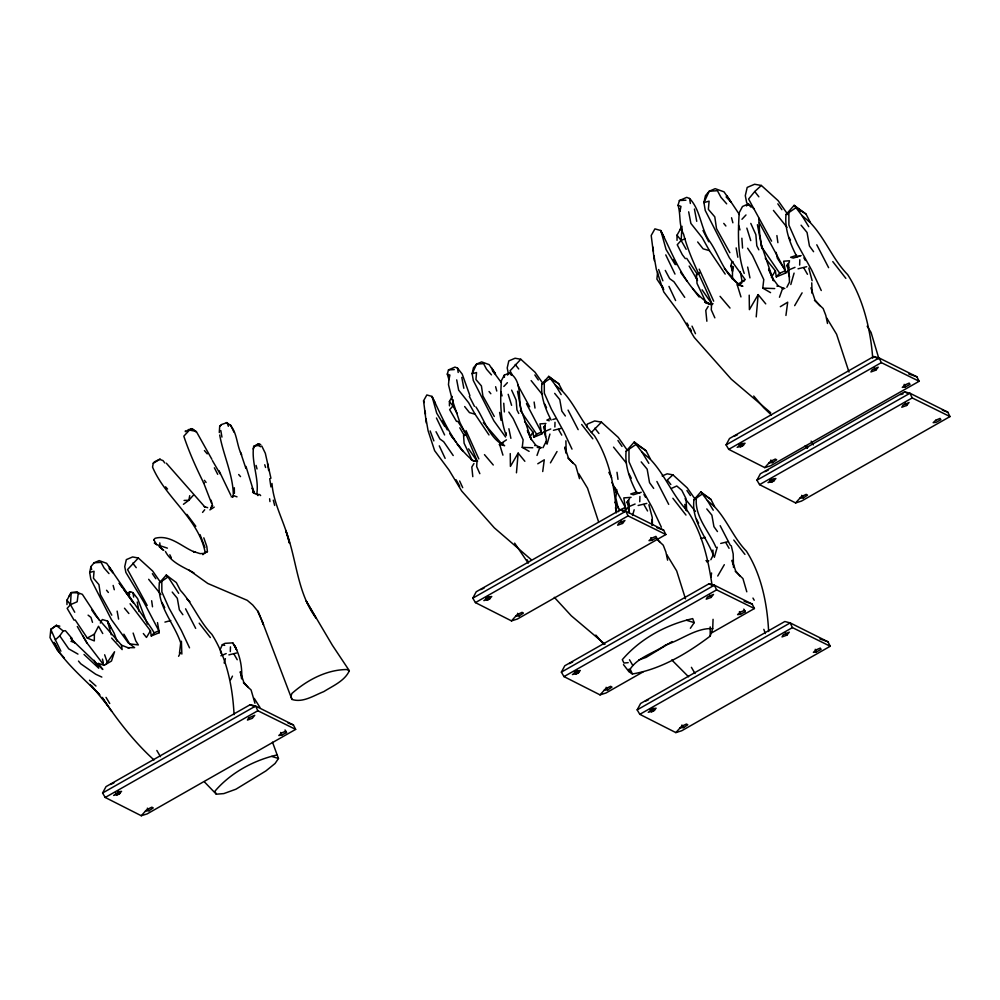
<?xml version="1.0" encoding="UTF-8"?>
<svg xmlns="http://www.w3.org/2000/svg" width="1000" height="1000" viewBox="0 0 1000 1000"><rect width="100%" height="100%" fill="white"/><g stroke="black" fill="none" stroke-linecap="round" stroke-linejoin="round"><path stroke-width="1.5" d="M102.75 633.538L98.513 626.25L94.375 634.125L94.312 640.913L87.3 638.062L75.2 619.938M546.225 443.088L546.287 438.812L544.688 433.125M230.312 651.587L230.45 646.875M554.862 427L555 422.287M639.763 501.775L639.913 496.45M799.663 265.087L799.812 259.762M623.475 664.6L628.787 671.5L632.4 673.975C661.038 669.188 687.262 653.413 710.212 636.1L712.712 628.6L713.062 619.325M74.737 612.25L70.462 604.675L71.175 592.638L77.2 591.7L79.112 594.012M453.288 399.938L452.938 405.962L457.225 413.537M686.162 249.312L681.137 240.425L682.025 226.312L677.025 235.175L677.025 240.338M219.288 432.55L219.688 426.35L221.612 424.487L227.05 422.638L228.375 426.287M516.45 472.8L518.15 453.125L524.862 461.287M756.225 316.875L758.15 294.637L765.738 303.863M234.062 714.65C232.662 686.95 226.912 657.925 211.863 634.325C199.175 621.35 192.812 603.663 180.375 590.35L176.325 582.562L166.25 575.087L159.388 582.863C156.637 605.538 174.062 622.863 180.712 642.95L179.45 653.35M616.3 512.913C614.788 486.225 608.825 458.325 594.338 435.613C581.65 422.638 575.288 404.938 562.863 391.637L558.812 383.837L548.725 376.375L541.862 384.15C540.562 396.5 545.462 409.225 551.138 420.05M768.637 631.5C767.237 603.812 761.5 574.775 746.438 551.175C733.75 538.212 727.387 520.513 714.963 507.2L710.913 499.412L700.825 491.938L693.962 499.725C691.263 520.812 706.625 537.35 713.55 555.7M712.138 585.862C708.425 560.225 702.325 533.125 687.763 511.3C672.875 496.15 665.425 475.412 650.837 459.85L646.1 450.75L634.25 442.025L626.138 451.188C624.55 465.637 630.275 480.575 636.912 493.237M872.712 358.188C870.662 329.963 863.225 298.538 847.663 274.613C832.775 259.462 825.325 238.725 810.738 223.162L806 214.05L794.15 205.338L786.038 214.5C784.45 228.95 790.175 243.888 796.812 256.55M59.837 626.15L56.262 625.413L50.825 629.4L50 637.562C61.962 660.688 82.05 676.775 99.838 694.963L90.2 684.613M657.613 272.238L656.9 279.1L662.55 287.613M529.125 451.362L522.25 447.362L523.125 439.825L513.162 418.525L508.825 412.075M770.562 292.638L762.775 288.113L763.775 279.6L752.513 255.512L747.613 248.225M69.175 595.887L71.175 592.638L78.312 592.888L77.175 601.775L70.462 604.675L67.162 608.35L74.075 620.188M542.725 471.538L544.275 459.825L537.775 463.787M710.987 577.375L711.575 572.975M785.938 315.45L787.688 302.213L780.325 306.688M164.737 462.938L163.05 460.625L159.5 459.288L154.425 461.863L153.262 463.225L152.55 467.1C165.763 498.288 198.475 518.45 205.212 552.5M231.137 496.838L233.337 496.325C233.45 475.337 223.375 455.55 219.713 435.037M189.725 495.662L188.863 500.262L183.438 504.3M260.788 444.787L258.212 443.875L253.663 446.438C251.125 462.325 259.363 478.425 256.75 494.487L259.675 494.538L260.637 495.588M616.862 489.762L615.775 497.825L618.337 508.775M128.5 643.2L111.375 619.513L90.825 579.2L89.688 572.463L90.938 566.575L94.138 562.762L99.162 560.612L106.662 563.325L152.188 629.45L154.15 632.875L151.275 635.962L150.475 630.85L130.075 603.763M586.65 426.863L587.288 424.113L594.688 420.95L601.45 422.15L618.237 437.375L627.125 450.037M544.3 383.237L545.025 380.225M479.85 473.663L476.675 466.575L477.025 460.637L466.75 436.15L459.9 422.512L452.225 399.712L448.475 384.675L448.963 379.65L447.3 374.113L448.488 369.9L454.975 367.1L457.512 368.088L462.188 374.062L469.913 395.675M714.85 317.85L711.263 309.837L711.65 303.125C702.525 280.038 689.8 258.463 683.612 234.25C678.6 224.975 680.95 214.75 678.05 205.3L679.4 200.538L686.725 197.362L689.587 198.487C701.188 210.65 700.413 229.112 710.387 242.375C720.25 257.213 725.675 278.412 742.875 286.212L737.212 284.775L740.95 296.925M732.425 279.125L732.5 271.35L730.837 265.812L732.025 261.6L733.088 261.788M224.137 663.012L225.375 658.675M547.038 444.2L549.925 434.075M632.55 515.513L634.175 509.787M790.812 284.538L794.087 273.1M714.338 557.35L717.225 547.238M537 455.438L539.4 448.7L540.788 447.65L535.875 445.35L531.462 439.412L527.4 430.562L531.175 439.588M779.463 297.238L782.175 289.637L783.737 288.45L778.188 285.85L773.213 279.125L768.612 269.125L773.475 280.775L761.2 244.375L757.412 224.688M271.988 483.462C273.488 504.6 284.988 522.75 289.475 543.138L285.7 530.288C296.85 559.35 296.9 592.2 316.025 618.038L306.238 601.075L332.362 645.238L349.35 670.738C344.712 680.975 332.85 685.875 323.787 691.612C313.913 695.462 302.838 703.1 291.938 699.412L262.05 620.875L257.362 610.65L252.763 605.025L247.25 600.337L207.8 583.475L188.962 570.037M108.513 623.95L107.5 621.038L102.287 619.55L100.325 623.05M433.062 399.363L432.062 396.438L426.838 394.963L423.562 400.8L426.35 423.15M661.95 233.85L660.812 230.538L654.912 228.875L651.2 235.475L654.362 260.738M220.162 649.538L222.338 644.688L225.062 643.337L232.75 642.862C239.812 653.487 242.35 666.3 241.675 678.913L240.275 671.712L243.8 682.325L248.25 687.55M253.162 448.975L254.513 446.15L258.375 445.438L260.575 446.737M230.675 679.737L232.475 676.125M557.025 451.538L550.438 462.863M802.1 292.838L794.663 305.65M724.312 564.688L717.738 576.025M542.987 447.713L545.85 442.025M786.875 287.225L789.475 282.087L788.575 263.725L786.95 265.512L788.612 270.837M710.85 559.725L713.138 555.175L712.9 550.025M178.588 656.287L180.55 652.588M521.287 410.962C517.775 398.137 522.737 381.062 509.487 372.85L504.3 375.188L501.375 380.675C500.363 398.638 499.762 417.137 505.812 434.363M102.587 793.012L106.025 786.625L250.25 704.663L255.613 706.05L293.412 724.938L295.65 729.388L147.188 813.875L141.275 815.738L105.225 797.463L102.587 793.012L255.613 706.05L257.85 710.738L295.65 729.388M472.8 598.162L476.225 591.775L620.45 509.812L625.812 511.2L663.612 530.087L665.863 534.538L517.388 619.025L511.475 620.887L475.425 602.612L472.8 598.162L625.812 511.2L628.05 515.887L665.863 534.538M643.263 671.8L605.95 693.012L600.037 694.875L563.987 676.6L561.362 672.138L564.788 665.763L709.013 583.787L714.375 585.188L752.175 604.062L754.412 608.525L711.038 633.225M726.087 444.888L729.513 438.5L873.737 356.538L879.112 357.938L916.9 376.812L919.15 381.275L770.675 465.763L764.762 467.625L728.713 449.35L726.087 444.888L879.112 357.938L881.35 362.625L919.15 381.275M756.938 480.188L760.362 473.8L904.6 391.838L909.963 393.237L947.75 412.113L950 416.575L801.525 501.062L795.612 502.925L759.562 484.65L756.938 480.188L909.963 393.237L912.2 397.925L950 416.575M637.175 709.862L640.6 703.475L784.825 621.512L790.2 622.9L827.987 641.787L830.238 646.25L681.762 730.738L675.85 732.6L639.8 714.325L637.175 709.862L790.2 622.9L792.425 627.6L830.238 646.25M105.962 664.4L114.55 651.75L111.487 661.012L104.1 665.375L98.238 663.312L102.812 669.475L71.65 639.462M66.963 604.575L66.95 600.175L71.175 592.638M449.438 405.85L449.425 401.463L452.238 396.425M518.15 453.125L510.412 466.4L510.25 453.587M758.15 294.637L749.4 309.637L749.212 295.163M628.787 671.5C636 657.463 653.55 653.575 665.662 644.938C681.263 640.113 695.825 627.737 712.712 628.6M150.475 630.85L146.463 637.438L143.338 633.538M473.963 463.537L471.825 467.038L472.788 476.65M529.75 437.4L532.95 432.137L524.562 421.538M708.2 306.413L705.775 310.375L706.862 321.238M679.663 230.15L681.237 227.587M771.425 277.337L775.387 270.9L765.263 258.15M743.725 281.525L744.925 279.625L737.212 284.775M272.5 742.2L278.475 758.487L275.087 763.475L265.887 770.938L235.95 789.2L223.837 793.587L216.312 794.2L204.688 782.175M690.375 628.275L694.212 622.638L692.7 618.612C665.95 624.775 640.212 638.75 622.312 659.675L623.938 663.012L628.188 662.663M544.362 429.725L543.625 427.362L545.337 424.9M789.488 261.863L786.95 265.512L788.725 267.462M629.587 498.55L627.05 502.2L628.3 506.2M60.9 651.25L55.362 639.812L59.737 635.837L63.212 630.988L65.425 630.675L71.688 638.125L73.213 641.862L70.975 641.413M202.562 512.4L204.688 509.75M622.5 523.45L624.938 520.45L618.862 523.05L617.663 525.212L622.5 523.45L620.988 520.962M875.788 370.188L878.225 367.188L872.163 369.775L870.95 371.938L875.788 370.188L874.275 367.688M711.062 597.438L713.5 594.438L707.425 597.025L706.225 599.188L711.062 597.438L709.55 594.95M906.637 405.487L909.087 402.488L903.012 405.075L901.8 407.238L906.637 405.487L905.138 402.987M786.875 635.163L789.312 632.15L783.25 634.75L782.038 636.912L786.875 635.163L785.362 632.663M160.625 582.438L152.6 570.988L138.338 558L127.55 569.55L147.162 605.462M543.1 383.725L535.075 372.262L520.812 359.275L510.025 370.838L512.325 375.012M787.925 214.613L778.138 200.675L761.35 185.463L754.75 191.537L748.587 199.05L771.587 241.137M591.325 432.512L601.45 422.15M232.775 497.088L233.863 495.775L237.013 496.838M210.662 507.938L212.537 505.737L211.112 500.175M543.625 427.362L545.062 425.788L545.612 436.863M141.275 815.738L146.812 809.613L151.85 807.175L153.225 807.938L149.037 810.725L145.463 811M511.475 620.887L517.013 614.763L522.05 612.325L523.425 613.088L519.237 615.875L515.662 616.163M764.762 467.625L770.3 461.5L775.337 459.05L776.712 459.812L772.525 462.612L768.95 462.887M600.037 694.875L605.575 688.75L610.612 686.312L611.987 687.075L607.8 689.862L604.225 690.138M795.612 502.925L801.162 496.788L806.188 494.35L807.562 495.112L803.375 497.912L799.812 498.188M675.85 732.6L681.388 726.462L686.425 724.025L687.8 724.788L683.612 727.588L680.037 727.862M193.412 495.188L188.863 500.262L184.088 500.438M685.1 238.713L681.137 240.425L677.25 244.762L682.3 254.662L685.362 258.663M507.475 375.05L509.487 372.85L511.163 375.05M746.462 205.95L748.35 203.875L754.013 208.7M544.513 430.975L541.725 434L533.75 437.25L532.95 432.137M533.75 437.25L536.625 434.162L541.325 432.025L526.45 403.638M788.462 270.062L785.7 273.025L776.3 276.875L775.387 270.9M628.562 506.75L625.8 509.712L623.112 510.812M128.613 593.612L130.425 591.688L132.963 592.675L137.637 598.663L147.35 624.012M503.825 386.463L507.388 382.675M741.963 219.262L745.987 214.975M776.3 276.875L779.712 273.263L785.263 270.738L759.375 222.838M618.112 511.763L619.812 509.963L625.363 507.425L611.838 482.425M167.387 548.138L156.675 544.612L153.75 539.712L155.137 538.275C170.425 534.237 182.125 547.312 195.312 552.35L193.4 551.5L200.1 553.625L204.175 553.438L207.413 551.663L206.825 546.562L203.812 537.825M118.888 794.038L121.55 791.375L119.113 791.675L113.663 795.425L118.888 794.038L118.112 791.1M489.087 599.188L491.75 596.525L489.312 596.825L483.862 600.588L489.087 599.188L488.312 596.25M742.375 445.913L745.05 443.25L742.6 443.55L737.163 447.312L742.375 445.913L741.6 442.987M577.65 673.175L580.312 670.5L577.875 670.8L572.425 674.562L577.65 673.175L576.875 670.238M653.462 710.888L656.125 708.225L653.688 708.525L648.238 712.288L653.462 710.888L652.688 707.962M202.85 554.675L205.35 552.238L207.413 551.663M695.212 499.288L687.175 487.837L672.913 474.85L667.325 480.012L670.825 484.525M219.688 426.35L221.275 425.012M706.7 561.862L708.075 560.812M786.038 214.5L796.3 207.475L806 214.05M626.138 451.188L636.4 444.162L646.1 450.75M159.388 582.863L168.088 576.925L178.688 593.325M541.862 384.15L550.562 378.212L558.812 383.837M693.962 499.725L702.663 493.787L710.913 499.412M506.45 439.85L499.625 444.412L502.938 455.15M160.263 459.075L153.262 463.225M50.862 633.088L50.825 629.4L56.5 625.375M209.887 509.9L214.213 507.113M772.875 481.438L775.9 478.55L773.45 478.85L768.012 482.612L772.875 481.438L770.888 479.15M672.163 641.575L646.125 657.375L638.787 659.987M706.475 303.35L697.038 283.45L696.438 274.762L699 273.288M472.137 460.163L464.1 443.237L463.575 435.55L466.962 433.587M696.438 274.762L699.7 272.9M463.575 435.55L465.487 434.45M105.225 797.463L257.85 710.738M728.713 449.35L881.35 362.625M475.425 602.612L628.05 515.887M759.562 484.65L912.2 397.925M563.987 676.6L716.612 589.875L754.412 608.525M639.8 714.325L792.425 627.6M120.15 793.325L116.95 795.138L115.412 792.588M743.637 445.2L740.45 447.013L738.913 444.462M490.35 598.475L487.15 600.288L485.613 597.737M774.488 480.5L771.3 482.312L769.762 479.762M561.362 672.138L714.375 585.188L716.612 589.875M578.913 672.45L575.712 674.275L574.175 671.725M654.725 710.175L651.525 711.988L650 709.438M87.3 638.062L94.375 634.125M905.238 387.025L910 384.4L909.2 383.1L904.875 384.963L902.312 387.375L905.238 387.025L904.15 384.338M286.512 732.525L285.7 731.225L281.388 733.088L278.825 735.5L281.75 735.138L286.512 732.525L285.038 729.95M651.95 540.288L656.712 537.675L655.9 536.375L651.587 538.237L649.025 540.65L651.95 540.288L650.863 537.6M745.275 611.663L744.463 610.363L740.15 612.225L737.588 614.637L740.512 614.275L745.275 611.663L743.8 609.087M816.325 652L821.087 649.375L820.275 648.075L815.962 649.938L813.4 652.35L816.325 652L815.238 649.312M549.612 418.75L546.888 420.1L549.25 420.8M734.062 436.362L737.35 434.837M480.775 589.625L484.062 588.112M764.925 471.662L768.213 470.138M110.575 784.475L113.863 782.962M569.338 663.612L572.625 662.087M645.15 701.325L648.438 699.812M154.15 632.875L158.85 630.737L143.975 602.35L125.887 572.438L124.738 566.638L126.325 559.625L132.6 556.95L138.338 558M671.6 488.338L676.775 486L681.787 490.275L685.987 498.562L686.7 510.825M126.538 593.375L130.425 591.688M662.15 475.95L667.175 473.812L672.913 474.85M789.038 269.837L795 267.337M545.475 431.2L550.737 428.975M220.912 655.788L226.188 653.575M629.3 512.938L629.138 506.538L635.1 504.025M737.837 284.637L741.8 283.012M499.25 444.675L503.462 442.95M151.275 635.962L159.238 632.712L157.5 622.6M798.05 268.812L806.7 266.7M553.438 430.288L561.087 428.413M228.888 654.875L236.537 653.012M638.138 505.5L646.8 503.387M720.725 543.438L728.388 541.575M253.663 446.438L254.513 446.15M799.812 256.038L793.312 258.087L790.638 257.288L796.725 255.287M639.913 492.738L633.413 494.775L630.737 493.975L636.825 491.975M256.275 445.325L259.938 444.212M900.638 394.588L903.062 393.888M277.137 754.925C253.487 760.375 230.712 772.738 214.887 791.25L216.312 794.2M797.325 256.65L801.137 255.575M552.8 419.525L555.8 418.688M637.425 493.338L641.237 492.275M89.688 572.463L94.062 571.263L93.462 578.25L98.938 584.637L100.412 594.675L111.8 615.175M164.925 622.1L170.8 620.55M700.975 538.562L705.387 537.4M70.562 638.425L71.688 638.125M776.888 286.125L778.188 285.85M534.725 445.6L535.875 445.35M232.062 496.463L233.337 496.325M127.812 647.712L134.6 647.638L129.662 643.875L123.875 634.175M685.95 200.2L679.4 200.538M454.288 369.6L448.488 369.9M127.375 594.438L129.738 594.2M789.525 260.775L783.7 261.188L785.7 273.025L785.263 270.738M631.087 497.35L623.8 497.887L625.8 509.712L625.363 507.425M545.913 423.488L539.975 423.888L541.725 434L541.325 432.025M94.138 562.762L101.1 562.375L104.05 567.938L108.987 573.587M762.775 288.113L774.725 288.587M522.25 447.362L532.812 447.775M713.05 303.738L707.35 303.488L704.65 302.087M477.638 461.15L473.212 460.962C452.812 444.075 443.175 419.438 432.062 396.438L436.7 413.162L444.75 426.488M781.963 288.288L784.8 288.438M537.238 447.413L541.55 447.638M705.962 560.638L708.838 560.788M211.562 505.637L212.537 505.737M129.662 643.875L138.325 644.925L135.75 640.875L133.138 633.062M761.35 185.463L754.6 184.262L747.188 187.425L745.3 195.662L746.637 202.45L748.263 204.925M520.812 359.275L515.075 358.237L508.8 360.913L507.212 367.925L508.375 373.713M193.713 430.913L189.462 430.1L183.812 436.175C189.163 452.312 196.275 468.038 203.85 483.3L203.55 482.612L211.562 503.288M191.137 428.6L196.325 431.5L211.875 459.3M499.625 444.412L504.637 445.675C489.425 438.787 484.625 420.025 475.9 406.9M725.188 274.1L709.438 250.637L703.112 248.825L697.675 241.975M488.988 434.963L475.062 414.212L469.462 412.612L464.663 406.55M222.338 644.688L224.7 645.387M207.65 507.663L204.25 506.65L205.188 507.325L166.337 463.2M156.675 544.612L154.3 543.075M686.6 620.3L694.212 622.638M271.737 756.425L278.475 758.487M908.85 374L916.9 376.812M942.387 410.238L947.75 412.113M656.9 527.737L663.612 530.087M744.125 601.263L752.175 604.062M819.938 638.975L827.987 641.787M288.038 723.062L293.412 724.938M78.312 592.888L82.35 594.325L99.5 620.363M710.088 304.513C684.525 287.538 674.025 256.8 660.812 230.538L666.062 249.462L675.163 264.525M678.05 205.3L680.962 206.4L679.925 211.562L679.825 208.787M730.837 265.812L733.413 266.788L732.5 271.35L732.362 267.663M447.3 374.113L449.888 375.087L448.963 379.65L448.837 375.962M91.7 609.9L95.85 615.913L121.512 645.175L129 648.125M226.363 422.55C237.537 428.088 236 444.85 241.663 454.8M704.675 301.863L711.475 304.788M471.125 459.637L475.125 461.362M349.35 670.738L346.662 669.525C326.287 669.762 306.887 680.263 291.925 693.438L290.95 696.237L291.938 699.412M807.275 448.075L805.425 445.675L808.188 446.938M101.825 677.087L95.675 674.225L80.775 663.8L78.487 661.075M771.538 479.175L774.338 480.513M873.737 356.538L877.763 358.537M904.6 391.838L907.275 393.175M620.45 509.812L624.475 511.812M709.013 583.787L713.037 585.788M250.25 704.663L254.262 706.65M194.025 573C183.6 567.05 171.3 562.775 165.438 551.487M77.962 654.1L68.713 648.85L59.737 635.837M256.038 494.212L252.575 492.163L254.625 493.413L252.1 488.088L254.013 492.512L245.987 466.425M88.1 615.15L90.975 617.425L92.5 622.325M56.262 625.413L63.212 630.988M186.938 599.15L189.938 601.712M801.1 211.525L794.15 205.338L801.838 215.375L810.037 222.425M636.562 444.087L634.25 442.025L641.938 452.062L650.138 459.113M704.275 495.025L700.825 491.938L707.387 500.538L714.362 506.562M554.462 381.512L548.725 376.375L555.288 384.963L562.263 390.988M770.688 412.725L731.213 379.125L694.287 337.475L679.95 313.738L663.737 291.875L656.338 269.363L653.938 255.662M605.013 644.262L571.312 615.812L554.312 597.312M89.488 680.238L95.988 686.038M168.55 577.137L166.25 575.087L168.088 576.925M195.925 431.95L192.587 428.925L188.9 429.475L185.35 431.688L185.287 430.988M814.463 300.35L823.162 308.525L825.8 315.363L827.5 323.488M735.25 571.337L742.938 578.562L746.787 591.8M657.825 540.1L663.263 545.212L665.9 552.05L667.6 560.175M567.95 458.175L575.65 465.4L579.487 478.65M243.4 682.775L251.1 690L254.938 703.238M771.375 414.988L763.8 407.812L753.713 396.037M688.575 676.8L671.8 659.975M154 759.95C133.863 741.675 117.225 719.887 102.125 697.362L111.638 711.325M84.025 654.463L98.75 668.2L94.1 660.288M531.35 559.763L494.325 527.85L461.675 491.012L448.988 470.012L434.637 450.688L428.1 430.775L425.988 418.8M726.1 196.912L731.162 202.2L724 191.825L715.163 188.675L709.225 191.213L705.438 195.688L703.938 202.587L705.263 210.512L729.362 257.775L744.887 279.2M492.337 370.425L501.125 382.287M483.325 422.663L501.037 443.05M111.625 638.062L122.137 649.587L121.512 645.175M628.812 504.15L627.05 502.2L628.675 500.412L629.138 506.538M492.575 370.938L495.613 374.3M109.087 568.538L113.138 573.013M165.55 486.825L167.55 489.062M457.163 444.35L461.287 449M71.588 639.587L74.688 643.062M64.112 657.75L57.188 649.95L54.112 642.3M628.288 669.325L632.4 673.975L630.075 668.9M238.675 474.525L240.525 476.613M805.425 445.675L807.312 447.825M726.675 203.837L720.888 197.225L717.438 190.712L709.225 191.213L703.938 202.587L709.1 201.15L708.363 209.363L714.788 216.85L716.513 228.625L729.862 252.675M491.463 374.875L486.538 369.225L483.587 363.663L476.613 364.05L473.413 367.85L472.163 373.738L473.3 380.487L493.85 420.8L505.575 437.013M724.4 268.387L738.225 284.387M740.037 443.85L742.025 446.138M651.125 708.812L653.1 711.112M575.3 671.1L577.288 673.4M486.737 597.112L488.725 599.412M595.837 635.075L603.9 644.5M819.938 305.75L814.912 299.85L810.925 287.838M740.1 576.112L735.638 570.887L732.125 560.275L732.962 564.587M657.025 538.9L660.037 542.438M572.8 462.95L568.35 457.738L564.825 447.113L565.95 452.875M720.062 296.337L730.013 308.05M484.462 454.637L493.263 464.988M451.475 436.213L454.162 439.4M204.425 450.55L207.225 453.875M787.038 227.338L773.438 210.425M626.188 462.863L613.538 447.125M124.488 608.212L128.887 613.525M685.037 498.725L695.5 511.425M542.45 394.7L531.138 380.588M160.925 594.575L148.663 579.3M801.087 225.2L807.062 232.488L809.438 245.963L813.587 251.7M641.188 461.887L647.163 469.175L649.538 482.65L653.688 488.387M723.763 223.4L725.888 226M706.787 508.925L711.875 515.163L713.925 526.663L717.463 531.562M554.688 393.363L559.775 399.588L561.825 411.087L565.363 415.988M489.038 391.525L490.838 393.738M172.213 592.075L177.3 598.3L179.35 609.8L182.887 614.712M106.55 590.25L108.362 592.463M103.963 665.225L86.375 642.15L77.312 626.512M91.838 686.075L108.15 706.237M204.4 480.312L206.088 482.425M195.812 526.287L186.875 514.362M677.025 235.175L681.137 240.425M832.775 261.588L845.863 278.363M672.875 498.275L685.962 515.05M449.425 401.463L452.938 405.962L449.637 409.637L456.55 421.463M66.95 600.175L70.462 604.675M754.75 191.537L758.85 196.812M733.775 540.05L744.938 554.4M594.85 428.225L598.95 433.5M581.663 424.475L592.825 438.825M199.188 623.188L210.35 637.537M515.225 364.45L518.725 368.963M132.75 563.162L136.25 567.675M692.537 288.488L699.125 297.025M457.625 444.45L463.038 451.463M71.438 639.562L73.213 641.862M750.725 206.988L748.35 203.875L742.487 206.513L739.188 212.725C738.037 233.038 737.35 253.938 744.212 273.425M514.65 543.138L528.25 563.175M680.575 272.325L686.975 281.075M449.688 433.6L455.863 442.038M119.3 583.225L122.037 587.013M123.875 589.55L133.438 602.85L119.275 583.188M517.688 384.837L529.637 406.737M761.575 246.863L779.712 273.263M614.888 502.225L619.812 509.963M520.375 410.475L536.625 434.162M210.825 507.425L211.425 508.288M777.837 203.825L781.912 209.7M702.087 289.8L712.288 304.525M617.938 440.513L622.013 446.4M468.562 448.85L477.238 461.362M684.725 297.362L673.95 281.75L669.663 278.637L665.288 270.425M686.95 490.538L690.413 495.55M534.837 374.963L538.3 379.975M453.212 455.538L443.688 441.725L439.888 438.975L436.012 431.712M261.788 446.05L265.325 453.275L270.938 478.263M152.363 573.675L155.825 578.7M739.4 214.513L726.737 195.55M686.688 258.337L697.55 274.587M457.675 421.213L465.462 432.875M491.475 367.8L495.25 373.475L489.137 364.613L481.637 361.9L476.613 364.05L472.163 373.738L476.538 372.537L475.938 379.538L481.413 385.925L482.887 395.95L494.275 416.463M109 566.512L112.775 572.188M801.688 495.337L803.375 497.912M770.837 460.037L772.525 462.612M681.925 725.013L683.612 727.588M606.112 687.3L607.8 689.862M517.55 613.312L519.237 615.875M147.35 808.162L149.037 810.725M784.237 268.712L777.325 258.163L776.162 252.375M153.75 539.712L154.225 540.45M826.725 318.012L836.587 334.25L849 372.05M666.812 554.7L676.688 570.938L685.5 598.862M578.8 473.8L587.525 488.162L598.6 521.85M254.25 698.388L259.875 707.312M867.163 326.225L871.038 332.4L879.038 359.113M801.838 215.375L808.725 226.65M707.387 500.538L713.263 510.188M641.938 452.062L648.825 463.338M555.288 384.963L561.163 394.613M106.037 697.375L109.75 703.525M811.175 441.163L813.35 444.888M691.413 667.325L695.05 673.525M629.487 659.762L632.625 665.125M156.838 750.462L160.463 756.675M212.375 460.55L220.125 473.837M695.812 277.125L697.225 279.55M689.15 266.075L697.513 280.475M459.787 427.8L464.325 435.613M82.975 635.925L87.175 643.162M803.75 267.8L807.463 274.288M725.775 542.55L729.062 548.288M643.85 504.487L647.562 510.975M558.488 429.4L561.763 435.125M233.938 653.988L237.213 659.725M752.962 598.062L754.2 600.237M686.963 323.025L688.438 325.625M689.912 328.212L691.388 330.812M527.062 559.712L528.538 562.312M456.087 479.812L459.75 486.275M803.888 257.863L805.375 260.487M643.988 494.55L645.462 497.175M219.025 470.7L230.85 495.337M709.438 250.637L702.188 237.65L690.875 223.412L688.675 211.825M475.062 414.212L468.65 402.725L458.65 390.138L456.7 379.875M232.75 642.862L236.65 649.875L235.087 645.888M789.05 237.425L790.462 240.162M696.587 519.275L698.625 523.212M629.15 474.125L631.275 478.212M544.487 403.713L546.525 407.638M162 602.425L164.725 607.675M715.962 547.35C709 531.15 694.412 516.613 696.375 497.925M608.837 472.312L611.688 477.825M55.038 643.525L58.95 651.075M816.787 244.788L828.612 267.675M720.163 525.675L730.263 545.225M656.888 481.475L668.7 504.363M568.062 410.1L578.162 429.65M185.588 608.812L195.675 628.375M703 230.5L708.737 241.75M469.363 396.4L474.45 406.35M214.363 467.8L217.712 474.325M673.525 259.525L676.137 264.675M442.725 420.938L447.275 429.9M662.113 233.412L663.962 237.087M433.75 400.062L435.387 403.3M108.663 623.562L110.838 627.9M758.838 249.825L756.8 245.725L755.863 234.638L750.788 223.412M518.763 413.488L516.95 409.862L516.125 400.062L511.637 390.125M169.838 554.763L171.35 557.863M665.763 254.887L674.987 274.088M436.438 417.975L444.6 434.95M234.025 432.188L230.588 424.988M821.263 290.525L811.75 270.225L797.2 243.875L788.9 225.075L788.875 212.35M668.975 286.413L675.6 300.55M661.363 527.212L651.85 506.912L637.3 480.562L629 461.763L628.975 449.038M572 449.125L563.862 431.788L551.438 409.263L544.338 393.2L544.275 382.35M439.275 445.85L445.138 458.363M189.525 647.837L181.388 630.5L168.962 607.987L161.863 591.912L161.8 581.062M692.013 326.138L695.475 333.7M459.65 480.988L462.713 487.675M713.675 301.163L699.2 269.125M478.812 458.9L466.012 430.562M50.825 629.4L55.362 639.812M423.562 400.8L424.275 402.55M739.425 611.587L740.512 614.275M280.663 732.45L281.75 735.138M662.138 285.65L663.725 289.637M258.062 611.138L263.475 624.675L262.05 620.875M200.05 534.625L204.925 547.55M658.662 269.538L662.862 280.775M430.15 430.925L433.862 440.875M117.188 641.488L114.175 633.275L107.5 621.038L111.225 634.775M763.825 629.35L765.375 633.587M808.8 268.062L812.138 280.712M648.9 504.762L652.237 517.4L652.438 524.987M104.65 654.788L107.2 662.138M517.5 391.262L520.85 408.675L531.213 439.412M240.5 452.238L245.9 468.45M257.488 494.263L257.925 495.588M746.85 228.113L750.738 240.6M508.162 394.3L511.6 405.325M264.75 464.75L265.587 467.475M614.6 487.262L616.25 492.812L616.125 489.125M738.587 225.113L739.987 229.913M500.85 391.637L502.088 395.887M788.162 272.013L789.6 277.162M628.25 508.7L629.338 512.562M256.087 465.425L257.025 468.95M495.625 386.725L496.763 391.025M113.15 585.438L114.288 589.738M731.55 217.75L732.875 222.787M273.312 500.163L274.662 505.438M102.463 659.112L103.362 662.775M90.938 566.575L91.662 569.587M731.275 545.725L733.188 553.962L733.525 567.475M747.675 267.075L749.95 277.9M508.888 428.75L510.887 438.325M158.85 630.737L159.238 632.712M684.788 504.412L685.9 510.225M740.238 271.575L742.188 281.837M694.438 209.037L696.737 221.312M461.8 377.413L463.837 388.275M137.238 602.013L139.025 611.512M499.613 412.413L501.062 420.375M117.137 611.125L118.588 619.087M736.162 247.887L737.837 257.225M761.2 244.375L761.95 248.637L759.675 233.663L758.763 218.075M520.85 408.675L521.287 411.188M220.812 430.55L221.938 437.113M267.538 463.55L268.663 470.525M689.587 198.487L690.362 203.475M457.512 368.088L458.2 372.5M132.963 592.675L133.65 597.087M615.487 507.587L616.175 512.075M269.725 478.675L270.938 486.925M534.125 402.038L534.987 408.075M151.65 600.75L152.513 606.788M776.9 235.588L777.887 242.662M617 472.275L617.987 479.35M159.775 542.863L160.087 545.562M269.625 498.775L269.95 501.587M652.975 247.125L653.45 251.4M425.125 411.112L425.475 414.188M258.212 443.875L258.375 445.438M220.512 650.375L220.712 653.088M741.862 238.212L742.562 248.05M503.75 403.225L504.363 411.925M506.15 432.738L506.3 435.562M504.3 375.188L504.412 377.3M181.412 641.25L181.85 654.062M811.75 282.85L812.075 293.35M651.85 519.538L652.038 525.538M565.9 440.812L566.2 452.95M234.3 487.75L234.4 493.338M710.2 626.862L710.212 636.1M248.663 717.887L247.463 720.062L252.3 718.3L254.737 715.3L248.663 717.887M935.725 420.262L933.175 422.675L936.087 422.325L940.863 419.7L940.05 418.4L935.725 420.262M163.612 550.312L159.3 546.6L163.612 550.312"/></g></svg>
